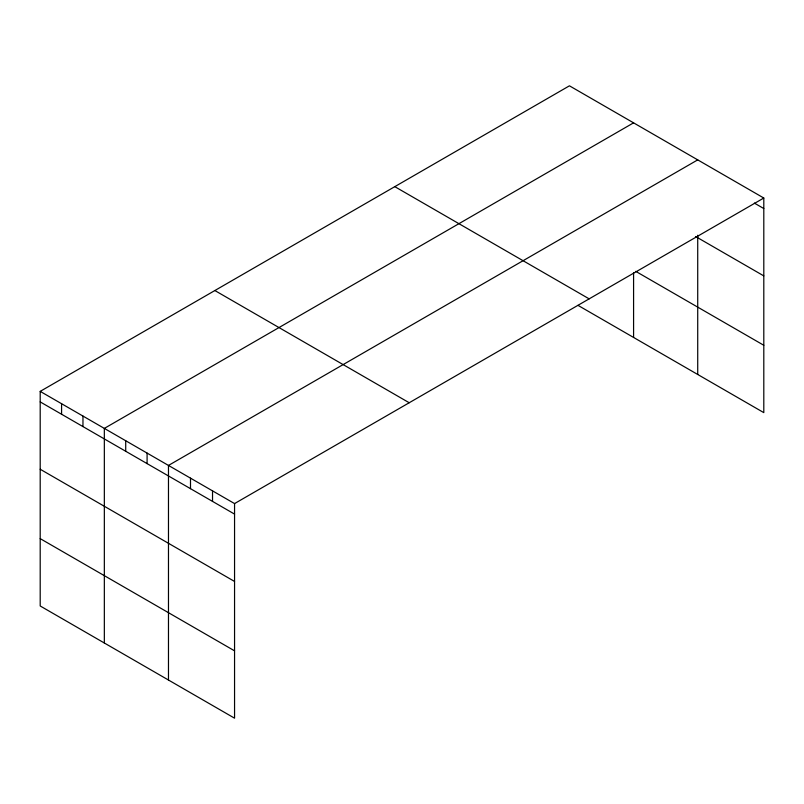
<?xml version="1.0" encoding="UTF-8"?>
<svg xmlns="http://www.w3.org/2000/svg" width="804" height="804" viewBox="0 0 804 804"><rect width="100%" height="100%" fill="white"/><g stroke="black" fill="none" stroke-linecap="round" stroke-linejoin="round"><path stroke-width="1.21" d="M40.2 391.377L234.557 503.585L234.557 718.183L40.2 605.975L40.2 391.377L569.443 85.817L763.8 198.025L763.8 412.623L577.996 305.359M633.582 122.841L104.339 428.401L104.339 642.999M697.721 159.875L168.478 465.436L168.478 680.033M234.557 503.585L763.8 198.025M754.363 203.1L763.8 208.548M695.581 236.507L763.8 275.893M635.723 271.34L763.8 345.278M394.794 186.649L589.151 298.857M214.849 290.535L409.206 402.744M40.2 401.899L234.557 514.108M40.2 469.245L234.557 581.453M40.2 538.63L234.557 650.838M697.721 235.25L697.721 374.473M633.582 272.596L633.582 337.449M212.527 490.862L212.527 501.394M190.498 478.149L190.498 488.671M147.092 453.084L147.092 463.617M125.715 440.743L125.715 451.275M82.963 416.06L82.963 426.582M61.576 403.719L61.576 414.241"/></g></svg>
